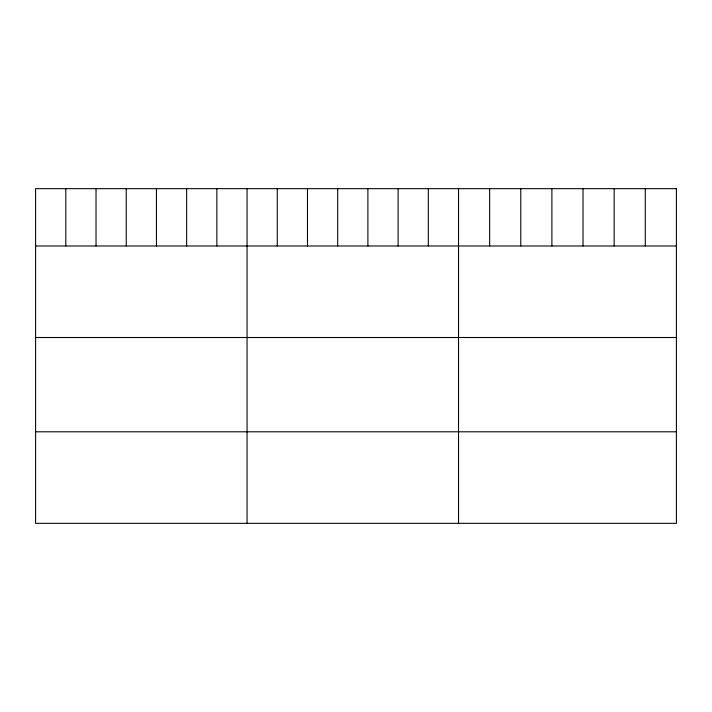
<?xml version="1.0" encoding="UTF-8"?>
<svg xmlns="http://www.w3.org/2000/svg" width="712" height="712" viewBox="0 0 712 712"><rect width="100%" height="100%" fill="white"/><g stroke="black" fill="none" stroke-linecap="round" stroke-linejoin="round"><path stroke-width="1.07" d="M35.6 245.987L676.4 245.987M35.6 337.506L676.4 337.506M35.6 431.801L676.4 431.801M645.277 188.671L645.277 245.987M614.153 188.671L614.153 245.987M583.03 188.671L583.03 245.987M551.898 188.671L551.898 245.987M520.775 188.671L520.775 245.987M489.651 188.671L489.651 245.987M458.528 188.671L458.528 523.329M428.321 188.671L428.321 245.987M398.106 188.671L398.106 245.987M367.899 188.671L367.899 245.987M337.693 188.671L337.693 245.987M307.486 188.671L307.486 245.987M277.271 188.671L277.271 245.987M247.064 188.671L247.064 523.329M216.857 188.671L216.857 245.987M186.642 188.671L186.642 245.987M156.435 188.671L156.435 245.987M126.229 188.671L126.229 245.987M96.022 188.671L96.022 245.987M65.807 188.671L65.807 245.987M676.4 188.671L35.6 188.671L35.6 523.329L676.4 523.329L676.4 188.671"/></g></svg>
